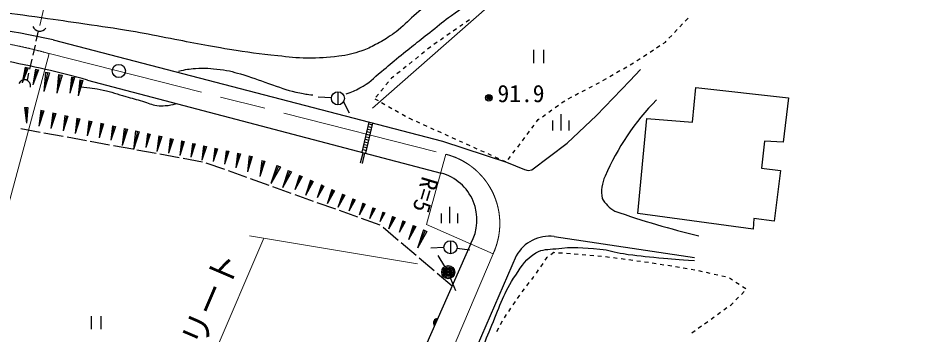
# Model space of a CAD drawing. Units: millimetres, scale not verified. Extents: x 40000 to 680000, y 20000 to 380000.
# Drawn here: x 162575 to 231218, y 296276 to 320386 of the extents above; entities that cross this region are included whole.
import ezdxf
from ezdxf.enums import TextEntityAlignment as Align

# ---------------------------------------------------------------- set-up
doc = ezdxf.new("R2010")
doc.units = ezdxf.units.MM
doc.header["$LTSCALE"] = 1000
doc.header["$PDMODE"] = 32
doc.header["$PDSIZE"] = 500
doc.linetypes.add('CHAIN', pattern=[18.5, 12, -1.5, 3.5, -1.5])
for name, color, linetype, lineweight in [('M-BGD', 7, 'Continuous', 25), ('M-BMK', 2, 'CHAIN', 13), ('M-BMK-SRVR', 3, 'Continuous', 25), ('M-STR-HTXT', 7, 'Continuous', 13)]:
    doc.layers.add(name, color=color, linetype=linetype, lineweight=lineweight)
doc.styles.add('ＭＳ ゴシック', font='')
doc.styles.get('ＭＳ ゴシック').set_extended_font_data('MS Gothic')

msp = doc.modelspace()

# ---------------------------------------------------------------- hatches: boundary and pattern name
at = {"layer": 'M-BGD'}
msp.add_hatch(color=256, dxfattribs=at).paths.add_polyline_path([(194627, 297458, 0.66667), (194384, 296909)])

# ---------------------------------------------------------------- linework, layer by layer
for p, q in [((196551, 319898), (196304, 319728)), ((197045, 320239), (196798, 320069)), ((213111, 319711), (213319, 319928)), ((213527, 320144), (213734, 320361)), ((164119, 319395), (163942, 318615)), ((195564, 319216), (195317, 319046)), ((196057, 319557), (195810, 319387)), ((212696, 319278), (212904, 319495)), ((194576, 318534), (194329, 318364)), ((195070, 318875), (194823, 318705)), ((211838, 318445), (212002, 318554)), ((212002, 318554), (212073, 318628)), ((212281, 318845), (212489, 319061)), ((163876, 318322), (163699, 317542)), ((194086, 318188), (193853, 318000)), ((201948, 317949), (201948, 316949)), ((202698, 317949), (202698, 316949)), ((210837, 317782), (211087, 317948)), ((211338, 318114), (211588, 318280)), ((163632, 317249), (163455, 316469)), ((193151, 317437), (192917, 317249)), ((193619, 317813), (193385, 317625)), ((209836, 317121), (209857, 317133)), ((209857, 317133), (210087, 317285)), ((210337, 317451), (210587, 317617)), ((163113, 316639), (162897, 315430)), ((163231, 316606), (162897, 315430)), ((163349, 316572), (162897, 315430)), ((163113, 316639), (163349, 316572)), ((163917, 316492), (163701, 315283)), ((164035, 316459), (163701, 315283)), ((163917, 316492), (164152, 316425)), ((192215, 316686), (191981, 316498)), ((192683, 317061), (192449, 316873)), ((208798, 316519), (209058, 316669)), ((209317, 316820), (209577, 316970)), ((163389, 316177), (163266, 315635)), ((164152, 316425), (163701, 315283)), ((164685, 316251), (164558, 314788)), ((164829, 316224), (164558, 314788)), ((164973, 316196), (164558, 314788)), ((164685, 316251), (164973, 316196)), ((165664, 316066), (165540, 314645)), ((165804, 316039), (165540, 314645)), ((165943, 316013), (165540, 314645)), ((165664, 316066), (165943, 316013)), ((166649, 315880), (166542, 314645)), ((166771, 315857), (166542, 314645)), ((166892, 315834), (166542, 314645)), ((166649, 315880), (166892, 315834)), ((191097, 315788), (191055, 315737)), ((191279, 315934), (191097, 315788)), ((191747, 316310), (191513, 316122)), ((207241, 315616), (207501, 315766)), ((207760, 315917), (208020, 316067)), ((208279, 316218), (208539, 316368)), ((167286, 315674), (167178, 314439)), ((167407, 315651), (167178, 314439)), ((167528, 315628), (167178, 314439)), ((167286, 315674), (167528, 315628)), ((167875, 315650), (194880, 308551)), ((190864, 315505), (190673, 315274)), ((206180, 315056), (206445, 315195)), ((206711, 315335), (206977, 315474)), ((187000, 314754), (187000, 313754)), ((190100, 314580), (189909, 314349)), ((190482, 315043), (190291, 314811)), ((205117, 314499), (205382, 314639)), ((205648, 314778), (205914, 314917)), ((186502, 314294), (185503, 314350)), ((187419, 313981), (187861, 313152)), ((189810, 314229), (190071, 314081)), ((190333, 313934), (190594, 313786)), ((203590, 313553), (203835, 313728)), ((204079, 313902), (204323, 314076)), ((204585, 314221), (204851, 314360)), ((163084, 313557), (163322, 313561)), ((163084, 313557), (163220, 312367)), ((163203, 313559), (163220, 312367)), ((163322, 313561), (163220, 312367)), ((164311, 313351), (164171, 312142)), ((164429, 313325), (164171, 312142)), ((164547, 313299), (164171, 312142)), ((164311, 313351), (164547, 313299)), ((165233, 313150), (165095, 311956)), ((165350, 313124), (165095, 311956)), ((165466, 313099), (165095, 311956)), ((165233, 313150), (165466, 313099)), ((190855, 313639), (191116, 313491)), ((191378, 313344), (191639, 313196)), ((191900, 313048), (192161, 312901)), ((202614, 312856), (202858, 313030)), ((203102, 313204), (203346, 313379)), ((204042, 311803), (204042, 313053)), ((166152, 312949), (166015, 311770)), ((166267, 312924), (166015, 311770)), ((166382, 312899), (166015, 311770)), ((166152, 312949), (166382, 312899)), ((167068, 312749), (166933, 311585)), ((167182, 312724), (166933, 311585)), ((167296, 312699), (166933, 311585)), ((167068, 312749), (167296, 312699)), ((167981, 312550), (167848, 311400)), ((168093, 312525), (167848, 311400)), ((168206, 312501), (167848, 311400)), ((167981, 312550), (168206, 312501)), ((168893, 312351), (168763, 311230)), ((169002, 312327), (168763, 311230)), ((168893, 312351), (169112, 312303)), ((188849, 310138), (189383, 312440)), ((189139, 310060), (189673, 312363)), ((192422, 312753), (192456, 312734)), ((192456, 312734), (192694, 312627)), ((192968, 312504), (193242, 312381)), ((202170, 312461), (202297, 312629)), ((202297, 312629), (202370, 312681)), ((203417, 311803), (203417, 312553)), ((204667, 311803), (204667, 312553)), ((164261, 311659), (162785, 311929)), ((169112, 312303), (168763, 311230)), ((169800, 312153), (169675, 311073)), ((169905, 312130), (169675, 311073)), ((170011, 312107), (169675, 311073)), ((169800, 312153), (170011, 312107)), ((170673, 311962), (170522, 310658)), ((170801, 311934), (170522, 310658)), ((170928, 311906), (170522, 310658)), ((170673, 311962), (170928, 311906)), ((171550, 311771), (171386, 310356)), ((171688, 311740), (171386, 310356)), ((171826, 311710), (171386, 310356)), ((171550, 311771), (171826, 311710)), ((189216, 311717), (189508, 311649)), ((189261, 311912), (189553, 311844)), ((189306, 312107), (189598, 312039)), ((189351, 312302), (189644, 312234)), ((193515, 312258), (193789, 312134)), ((194062, 312011), (194336, 311888)), ((194609, 311765), (194883, 311642)), ((201450, 311502), (201630, 311742)), ((201810, 311981), (201990, 312221)), ((166032, 311336), (164556, 311605)), ((167802, 311012), (166327, 311282)), ((169573, 310689), (168097, 310959)), ((172463, 311571), (172340, 310506)), ((172568, 311548), (172340, 310506)), ((172672, 311526), (172340, 310506)), ((172463, 311571), (172672, 311526)), ((173323, 311384), (173185, 310190)), ((173440, 311358), (173185, 310190)), ((173556, 311333), (173185, 310190)), ((173323, 311384), (173556, 311333)), ((174193, 311194), (174062, 310063)), ((174304, 311170), (174062, 310063)), ((174414, 311145), (174062, 310063)), ((174193, 311194), (174414, 311145)), ((175052, 311006), (174925, 309904)), ((175160, 310983), (174925, 309904)), ((175268, 310959), (174925, 309904)), ((175052, 311006), (175268, 310959)), ((189080, 311133), (189372, 311065)), ((189125, 311328), (189417, 311260)), ((189170, 311522), (189463, 311455)), ((195156, 311519), (195430, 311395)), ((195703, 311272), (195977, 311149)), ((196251, 311026), (196524, 310903)), ((201089, 311022), (201269, 311262)), ((171344, 310366), (169868, 310635)), ((173114, 310042), (171639, 310312)), ((175906, 310820), (175783, 309760)), ((176009, 310797), (175783, 309760)), ((176113, 310775), (175783, 309760)), ((175906, 310820), (176113, 310775)), ((176745, 310637), (176619, 309551)), ((176851, 310614), (176619, 309551)), ((176957, 310590), (176619, 309551)), ((176745, 310637), (176957, 310590)), ((177597, 310451), (177479, 309429)), ((177697, 310429), (177479, 309429)), ((177797, 310407), (177479, 309429)), ((177597, 310451), (177797, 310407)), ((188899, 310353), (189191, 310286)), ((188944, 310548), (189236, 310480)), ((188989, 310743), (189282, 310675)), ((189035, 310938), (189327, 310870)), ((196798, 310780), (197071, 310656)), ((197345, 310533), (197618, 310410)), ((197892, 310287), (198165, 310164)), ((200368, 310063), (200548, 310303)), ((200729, 310542), (200909, 310782)), ((174885, 309719), (173410, 309988)), ((176656, 309395), (175180, 309665)), ((178462, 310262), (178344, 309241)), ((178562, 310240), (178344, 309241)), ((178662, 310218), (178344, 309241)), ((178462, 310262), (178662, 310218)), ((179336, 310071), (179207, 308952)), ((179446, 310047), (179207, 308952)), ((179555, 310023), (179207, 308952)), ((179336, 310071), (179555, 310023)), ((180230, 309876), (180088, 308657)), ((180349, 309850), (180088, 308657)), ((180468, 309824), (180088, 308657)), ((180230, 309876), (180468, 309824)), ((188738, 309330), (188919, 310109)), ((188870, 309297), (189051, 310076)), ((198439, 310040), (198712, 309917)), ((198986, 309794), (199260, 309671)), ((200008, 309583), (200188, 309823)), ((178358, 308817), (176946, 309322)), ((181189, 309511), (181048, 308292)), ((181309, 309485), (181048, 308292)), ((181428, 309459), (181048, 308292)), ((181189, 309511), (181428, 309459)), ((182343, 309138), (181890, 307746)), ((182477, 309080), (181890, 307746)), ((182610, 309021), (181890, 307746)), ((182343, 309138), (182610, 309021)), ((199533, 309548), (199807, 309425)), ((180053, 308211), (178641, 308716)), ((183208, 308758), (182779, 307440)), ((183334, 308703), (182779, 307440)), ((183460, 308647), (182779, 307440)), ((183208, 308758), (183460, 308647)), ((184074, 308377), (183717, 307280)), ((184179, 308331), (183717, 307280)), ((184284, 308285), (183717, 307280)), ((184074, 308377), (184284, 308285)), ((181748, 307606), (180336, 308110)), ((184899, 308015), (184517, 306839)), ((185012, 307965), (184517, 306839)), ((185124, 307916), (184517, 306839)), ((184899, 308015), (185124, 307916)), ((185739, 307645), (185422, 306670)), ((185832, 307604), (185422, 306670)), ((185926, 307563), (185422, 306670)), ((185739, 307645), (185926, 307563)), ((183443, 307000), (182031, 307505)), ((185138, 306394), (183726, 306899)), ((186536, 307295), (186180, 306201)), ((186641, 307249), (186180, 306201)), ((186746, 307203), (186180, 306201)), ((186536, 307295), (186746, 307203)), ((187340, 306942), (187008, 305922)), ((187437, 306899), (187008, 305922)), ((187535, 306856), (187008, 305922)), ((187340, 306942), (187535, 306856)), ((186833, 305789), (185421, 306293)), ((188132, 306593), (187825, 305650)), ((188222, 306553), (187825, 305650)), ((188313, 306514), (187825, 305650)), ((188132, 306593), (188313, 306514)), ((188909, 306252), (188613, 305343)), ((188996, 306213), (188613, 305343)), ((189083, 306175), (188613, 305343)), ((188909, 306252), (189083, 306175)), ((188528, 305183), (187116, 305688)), ((189677, 305914), (189403, 305070)), ((189758, 305878), (189403, 305070)), ((189839, 305843), (189403, 305070)), ((189677, 305914), (189839, 305843)), ((190439, 305579), (190197, 304838)), ((190510, 305548), (190197, 304838)), ((190581, 305517), (190197, 304838)), ((190439, 305579), (190581, 305517)), ((194913, 304730), (194913, 305480)), ((195538, 304730), (195538, 305980)), ((196163, 304730), (196163, 305480)), ((190223, 304577), (188811, 305082)), ((191181, 305253), (190861, 304269)), ((191275, 305211), (190861, 304269)), ((191369, 305170), (190861, 304269)), ((191181, 305253), (191369, 305170)), ((191970, 304906), (191679, 304014)), ((192055, 304868), (191679, 304014)), ((192141, 304831), (191679, 304014)), ((191970, 304906), (192141, 304831)), ((191602, 303422), (190458, 304393)), ((192743, 304566), (192382, 303455)), ((192849, 304519), (192382, 303455)), ((192956, 304472), (192382, 303455)), ((192743, 304566), (192956, 304472)), ((193526, 304222), (193074, 302833)), ((193659, 304163), (193074, 302833)), ((193792, 304105), (193074, 302833)), ((193526, 304222), (193792, 304105)), ((203514, 303712), (214230, 302115)), ((192974, 302257), (191830, 303228)), ((195096, 302870), (194097, 302828)), ((195596, 303394), (195596, 302394)), ((196091, 302821), (197083, 302699)), ((194346, 301092), (193202, 302063)), ((195165, 301417), (194649, 302273)), ((202933, 302077), (202813, 301905)), ((203006, 302131), (202933, 302077)), ((203490, 302485), (203248, 302308)), ((203552, 302481), (203490, 302485)), ((204150, 302432), (203851, 302456)), ((204748, 302384), (204449, 302408)), ((205346, 302336), (205047, 302360)), ((205944, 302288), (205645, 302312)), ((206542, 302240), (206243, 302264)), ((207140, 302192), (206841, 302216)), ((207735, 302116), (207438, 302155)), ((208330, 302039), (208033, 302078)), ((202642, 301659), (202471, 301413)), ((208925, 301961), (208628, 302000)), ((209520, 301883), (209222, 301922)), ((210115, 301806), (209817, 301844)), ((210710, 301728), (210412, 301767)), ((211303, 301636), (211007, 301685)), ((211895, 301539), (211599, 301588)), ((212487, 301442), (212191, 301490)), ((213079, 301345), (212783, 301393)), ((195718, 299927), (194574, 300898)), ((201956, 300674), (201912, 300611)), ((202299, 301167), (202128, 300920)), ((213671, 301248), (213375, 301296)), ((214263, 301151), (213967, 301199)), ((214850, 301025), (214557, 301092)), ((215435, 300892), (215142, 300959)), ((216020, 300759), (215727, 300826)), ((216605, 300626), (216312, 300693)), ((195599, 300521), (195968, 299592)), ((201590, 300199), (201406, 299962)), ((201912, 300611), (201775, 300435)), ((217139, 300374), (216889, 300539)), ((217641, 300045), (217390, 300209)), ((201221, 299726), (201036, 299490)), ((217809, 299300), (218021, 299512)), ((218142, 299715), (217891, 299880)), ((200526, 298748), (200358, 298500)), ((200863, 299245), (200695, 298997)), ((217022, 298513), (217173, 298664)), ((217385, 298876), (217597, 299088)), ((200189, 298252), (200021, 298004)), ((215976, 297763), (216220, 297938)), ((216464, 298113), (216708, 298288)), ((216951, 298462), (217022, 298513)), ((168161, 297643), (168161, 296643)), ((168911, 297643), (168911, 296643)), ((199531, 297249), (199392, 296984)), ((199852, 297756), (199684, 297507)), ((215001, 297064), (215245, 297238)), ((215489, 297413), (215732, 297588)), ((199252, 296718), (199112, 296453)), ((214026, 296364), (214270, 296539)), ((214514, 296714), (214757, 296889))]:
    msp.add_line(p, q, dxfattribs=at)
for points in [[(165260, 318718), (194988, 310982), (199866, 309394), (201249, 308827), (201528, 308758), (201808, 308812), (204504, 310823), (206740, 312957), (209283, 315589), (210108, 316455)], [(197150, 303169), (185148, 276002), (178994, 261123), (171587, 242636)], [(200616, 302244), (195321, 290035), (185640, 266547), (175210, 240997)]]:
    msp.add_lwpolyline(points, dxfattribs=at)
msp.add_lwpolyline([(210582, 312711), (214068, 312434), (214339, 315088), (221394, 314307), (221004, 310917), (219563, 310999), (219336, 308918), (220786, 308743), (220320, 304880), (218762, 305097), (218695, 304277), (209899, 305466)], close=True, dxfattribs=at)
msp.add_lwpolyline([(194627, 297458, 0.66667), (194384, 296909)], format="xyb", close=True, dxfattribs=at)
for centre, radius in [((187000, 314254), 500), ((187000, 314254), 500), ((198530, 314301), 150), ((198530, 314301), 120), ((198530, 314301), 90), ((198530, 314301), 60), ((198530, 314301), 30), ((198530, 314301), 20), ((195596, 302894), 500), ((195596, 302894), 500), ((195426, 300990), 500), ((195426, 300990), 500), ((195426, 300990), 400), ((195426, 300990), 300), ((195426, 300990), 200), ((195426, 300990), 100), ((195426, 300990), 20)]:
    msp.add_circle(centre, radius, dxfattribs=at)
for centre, radius, start, end in [((150536, 251884), 68436, 77.57524, 86.11093), ((164239, 319948), 566, 202.06327, 323.4881), ((147247, 240852), 77590, 74.58167, 79.47453), ((163071, 315217), 461, 347.25025, 159.68008), ((225092, 300636), 19288, 135.55415, 156.55868), ((193916, 304974), 3704, 330.82205, 74.92151), ((209990, 307107), 2859, 155.13764, 189.67307), ((209424, 307907), 2592, 209.6167, 240.3833), ((228886, 364587), 62476, 250.60959, 256.74631), ((203169, 300798), 2934, 83.24581, 150.47295)]:
    msp.add_arc(centre, radius, start, end, dxfattribs=at)
for points, knots in [([(198765, 323795), (197327, 323221), (196905, 323078), (195769, 322498), (195177, 322195), (194835, 322041), (194273, 321685), (193750, 321353), (193482, 321127), (193009, 320728), (192443, 320252), (192168, 319938), (191601, 319464), (191376, 319275), (191242, 319179), (191000, 319013), (190581, 318726), (190326, 318596), (189879, 318357), (189479, 318143), (189250, 318023), (188820, 317878), (188151, 317654), (187762, 317557), (187064, 317462), (186131, 317334), (185599, 317330), (184658, 317325), (183775, 317320), (183282, 317402), (182403, 317496), (180957, 317650), (180150, 317761), (178713, 317988), (176813, 318288), (175760, 318523), (173869, 318876), (172819, 319072), (172236, 319213), (171183, 319389), (169823, 319616), (169056, 319713), (167691, 319915), (166395, 320106), (165669, 320213), (164372, 320398), (162936, 320603), (162131, 320709), (160694, 320912), (159255, 321116), (158451, 321244), (157011, 321439), (155672, 321620), (154916, 321674), (153581, 321876), (152398, 322054), (151743, 322202), (150567, 322423), (148484, 322814), (147328, 323088), (145244, 323475), (144247, 323660), (143691, 323779), (142688, 323926), (141799, 324057), (141295, 324089), (140399, 324158), (139589, 324221), (139134, 324262), (138322, 324261), (137616, 324260), (137220, 324253), (136518, 324186), (135340, 324073), (134669, 324035), (133518, 323762), (132490, 323518), (131878, 323445), (130928, 322983), (129699, 322385), (128982, 322019), (127995, 321075), (127260, 320371), (126916, 319898), (126366, 319042), (125621, 317882), (125293, 317173), (124737, 315912), (124148, 314576), (123944, 313777), (123459, 312400), (123079, 311319), (123091, 310613), (122518, 309621), (122118, 308927), (121802, 308582), (121211, 308042), (120627, 307508), (120214, 307312), (119577, 306843), (118980, 306404), (118584, 306231), (118051, 305717), (117669, 305348), (117406, 305109), (117288, 304591), (117239, 304373), (117217, 304265), (117228, 304022)], [0, 0, 0, 0, 1, 1, 1, 2, 2, 2, 3, 3, 3, 4, 4, 4, 5, 5, 5, 6, 6, 6, 7, 7, 7, 8, 8, 8, 9, 9, 9, 10, 10, 10, 11, 11, 11, 12, 12, 12, 13, 13, 13, 14, 14, 14, 15, 15, 15, 16, 16, 16, 17, 17, 17, 18, 18, 18, 19, 19, 19, 20, 20, 20, 21, 21, 21, 22, 22, 22, 23, 23, 23, 24, 24, 24, 25, 25, 25, 26, 26, 26, 27, 27, 27, 28, 28, 28, 29, 29, 29, 30, 30, 30, 31, 31, 31, 32, 32, 32, 33, 33, 33, 34, 34, 34, 35, 35, 35, 36, 36, 36, 36]), ([(187620, 314589), (188117, 314758), (188283, 314837), (188684, 315047), (189400, 315420), (189698, 315795), (190326, 316302), (190854, 316729), (191136, 316983), (191662, 317413), (192639, 318211), (193199, 318642), (194189, 319425), (194765, 319880), (195074, 320154), (195669, 320584), (196448, 321144), (196897, 321443), (197730, 321919), (198675, 322460), (199231, 322730), (200257, 323094), (200453, 323164), (200521, 323193), (200761, 323265)], [0, 0, 0, 0, 1, 1, 1, 2, 2, 2, 3, 3, 3, 4, 4, 4, 5, 5, 5, 6, 6, 6, 7, 7, 7, 8, 8, 8, 8]), ([(174841, 316329), (175425, 316466), (175623, 316498), (176133, 316543), (176865, 316608), (177282, 316547), (178011, 316460), (178733, 316373), (179126, 316241), (179825, 316041), (180689, 315794), (181145, 315566), (182001, 315288), (182808, 315025), (183249, 314821), (184083, 314665), (184473, 314592), (184616, 314564), (185088, 314516)], [0, 0, 0, 0, 1, 1, 1, 2, 2, 2, 3, 3, 3, 4, 4, 4, 5, 5, 5, 6, 6, 6, 6]), ([(167307, 315125), (168139, 315049), (168395, 315026), (169078, 314884), (169763, 314742), (170128, 314589), (170802, 314399), (171307, 314257), (171592, 314186), (172094, 314036), (172522, 313908), (172744, 313762), (173185, 313699), (173430, 313664), (173572, 313683), (173818, 313699), (174164, 313722), (174293, 313762), (174690, 313858)], [0, 0, 0, 0, 1, 1, 1, 2, 2, 2, 3, 3, 3, 4, 4, 4, 5, 5, 5, 6, 6, 6, 6]), ([(194291, 287537), (194643, 287757), (194770, 287875), (195031, 288142), (195549, 288672), (195593, 289153), (195911, 289823), (196526, 291118), (196755, 291895), (197288, 293226), (197871, 294682), (198141, 295521), (198760, 296962), (199412, 298479), (199642, 299418), (200581, 300776), (201088, 301511), (201345, 302020), (202116, 302470), (202639, 302776), (203034, 302710), (203635, 302786), (204936, 302953), (205684, 302850), (206991, 302755), (207707, 302703), (208085, 302512), (208795, 302407), (209848, 302250), (210443, 302192), (211502, 302090), (212564, 301988), (212913, 301966), (214225, 301884)], [0, 0, 0, 0, 1, 1, 1, 2, 2, 2, 3, 3, 3, 4, 4, 4, 5, 5, 5, 6, 6, 6, 7, 7, 7, 8, 8, 8, 9, 9, 9, 10, 10, 10, 11, 11, 11, 11])]:
    msp.add_open_spline(points, degree=3, knots=knots, dxfattribs=at)
for p in [(198530, 314301), (195426, 300990)]:
    msp.add_point(p, dxfattribs=at)
at = {"layer": 'M-BMK'}
for p, q in [((164944, 317675), (195251, 309985)), ((198851, 302396), (173198, 241964))]:
    msp.add_line(p, q, dxfattribs=at)
for centre, radius, start, end in [((154638, 280687), 38396, 74.43067, 92.36745), ((193915, 304703), 5448, 334.94431, 75.8122)]:
    msp.add_arc(centre, radius, start, end, dxfattribs=at)
at = {"layer": 'M-BMK-SRVR'}
msp.add_circle((170272, 316344), 500, dxfattribs=at)
at = {"layer": 'M-STR-HTXT'}
for p, q in [((164944, 317675), (158057, 292071)), ((195251, 309985), (193767, 304640)), ((198851, 302396), (193767, 304640)), ((181340, 303578), (173930, 286280)), ((180247, 303759), (193072, 301631))]:
    msp.add_line(p, q, dxfattribs=at)
for points in [[(164235, 319803), (169793, 343922), (206496, 335462)], [(231218, 333435), (211741, 332907), (189650, 313508)]]:
    msp.add_lwpolyline(points, dxfattribs=at)

# ---------------------------------------------------------------- texts
at = {"layer": 'M-BGD', "style": 'ＭＳ ゴシック'}
msp.add_text('91.9', height=1320, dxfattribs=at).set_placement((199184, 313568), align=Align.BOTTOM_LEFT)
msp.add_text('R=5', height=1320, rotation=253.301, dxfattribs=at).set_placement((193070, 308481), align=Align.BOTTOM_LEFT)
at = {"layer": 'M-STR-HTXT', "style": 'ＭＳ ゴシック'}
msp.add_text('コンクリート', height=1833, rotation=66.848, dxfattribs=at).set_placement((174212, 288022), align=Align.BOTTOM_LEFT)

doc.saveas('drawing.dxf')
